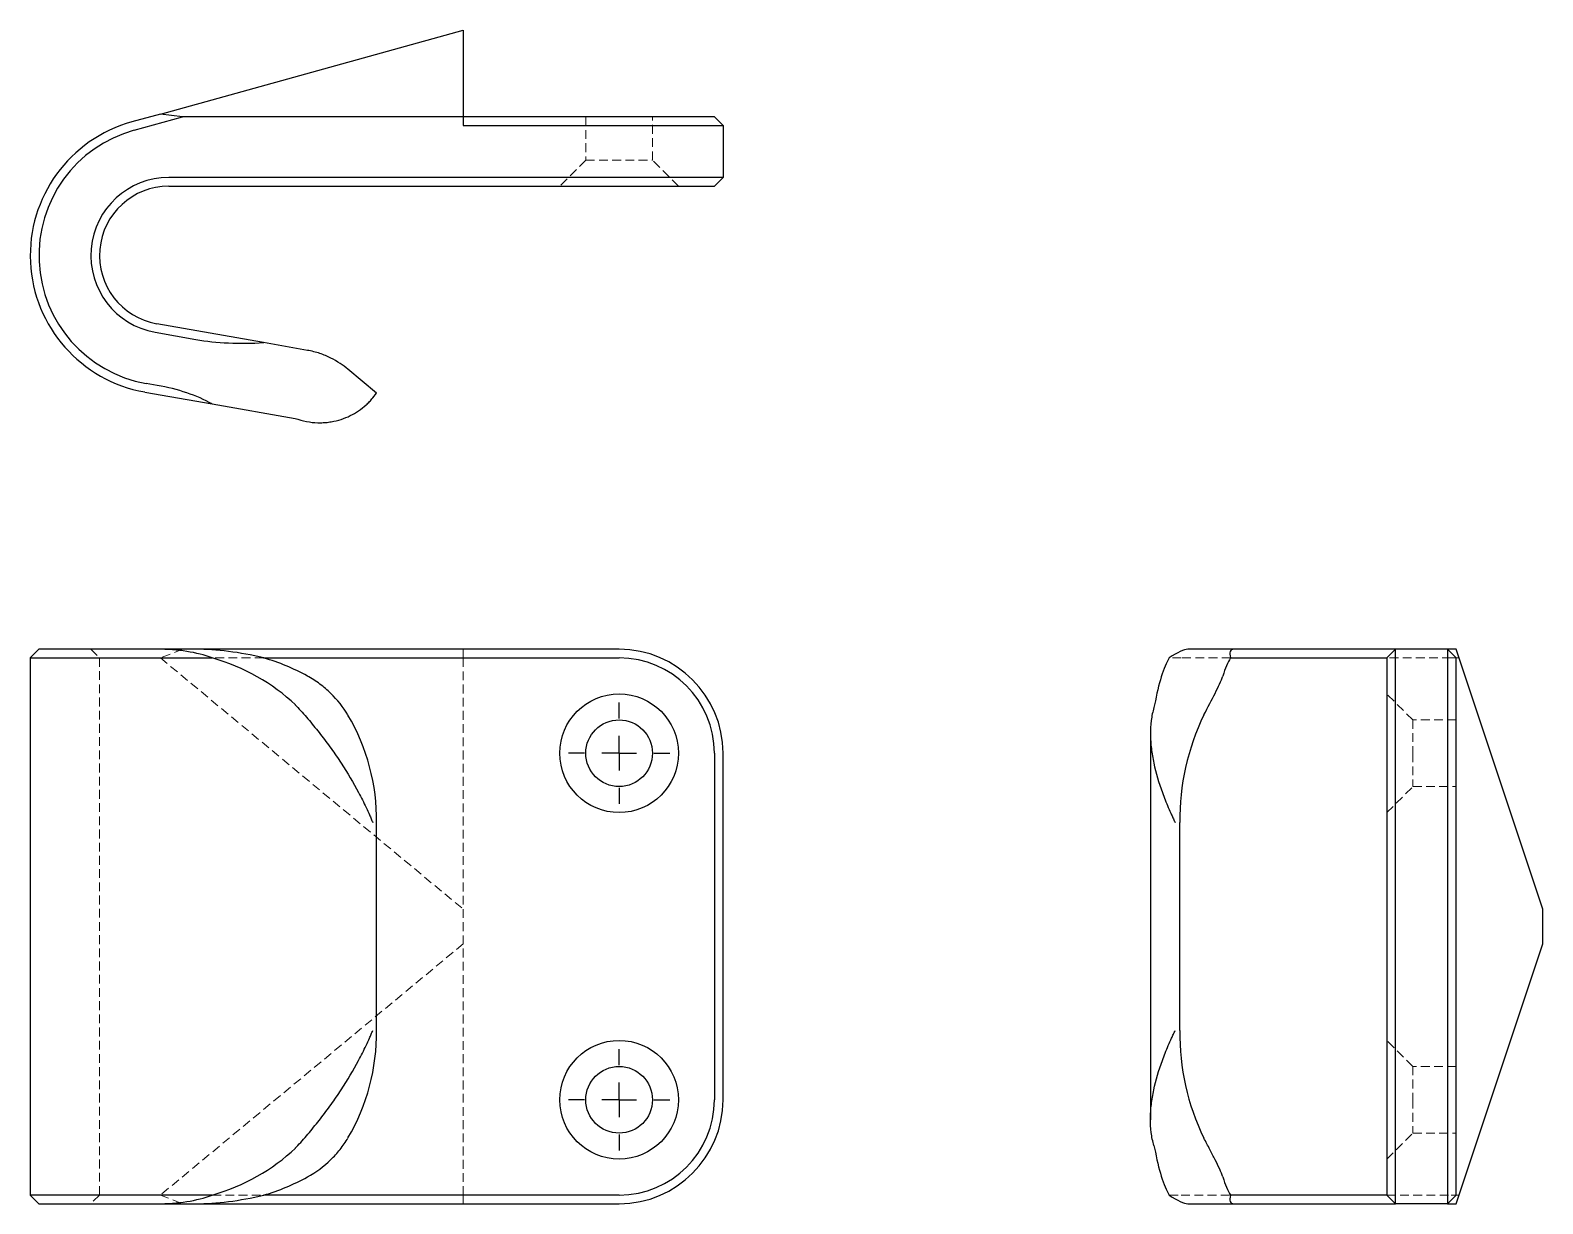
# Model space of a CAD drawing. Header units: millimetres. Extents: x 33 to 251, y 17 to 186.
import ezdxf

# ---------------------------------------------------------------- set-up
doc = ezdxf.new("R2010")
doc.units = ezdxf.units.MM
doc.linetypes.add('HIDDEN', pattern=[1.905, 1.27, -0.635])
doc.layers.add('10', color=7, linetype='Continuous')

# ---------------------------------------------------------------- blocks, each defined once
blk = doc.blocks.new('SW_CENTERMARKSYMBOL_0')
at = {"layer": '10', "color": 0}
for p, q in [((0, 5), (0, 7.3125)), ((0, 0), (0, 2.5)), ((-5, 0), (-7.3125, 0)), ((0, 0), (-2.5, 0)), ((0, 0), (0, -2.5)), ((0, 0), (2.5, 0)), ((5, 0), (7.3125, 0)), ((0, -5), (0, -7.3125))]:
    blk.add_line(p, q, dxfattribs=at)
blk = doc.blocks.new('SW_CENTERMARKSYMBOL_1')
at = {"layer": '10', "color": 0}
for p, q in [((0, 5), (0, 7.3125)), ((0, 0), (0, 2.5)), ((-5, 0), (-7.3125, 0)), ((0, 0), (-2.5, 0)), ((0, 0), (0, -2.5)), ((0, 0), (2.5, 0)), ((5, 0), (7.3125, 0)), ((0, -5), (0, -7.3125))]:
    blk.add_line(p, q, dxfattribs=at)

msp = doc.modelspace()

# ---------------------------------------------------------------- linework, layer by layer
at = {"color": 7, "linetype": 'Continuous', "lineweight": 25}
for p, q in [((51.79, 174.23), (95.5, 186.32)), ((95.5, 186.32), (95.5, 173.82)), ((51.79, 174.23), (47.67, 173.09)), ((48, 171.89), (54.98, 173.82)), ((54.98, 173.82), (51.79, 174.23)), ((95.5, 173.82), (54.98, 173.82)), ((95.5, 173.82), (95.5, 172.57)), ((118, 173.82), (95.5, 173.82)), ((95.5, 172.57), (118, 172.57)), ((131.75, 173.82), (118, 173.82)), ((118, 172.57), (133, 172.57)), ((131.75, 173.82), (133, 172.57)), ((133, 172.57), (133, 165.07)), ((118, 165.07), (53, 165.07)), ((53, 163.82), (118, 163.82)), ((133, 165.07), (118, 165.07)), ((118, 163.82), (131.75, 163.82)), ((133, 165.07), (131.75, 163.82)), ((51.05, 142.74), (56.89, 141.71)), ((66.69, 141.25), (51.26, 143.97)), ((73, 140.13), (66.69, 141.25)), ((83, 133.93), (78.86, 137.4)), ((49.53, 134.12), (59.27, 132.4)), ((51.32, 135.07), (49.74, 135.35)), ((82.44, 133.26), (83, 133.93)), ((59.27, 132.4), (71.26, 130.29)), ((34.25, 97), (33, 95.75)), ((49.74, 97), (34.25, 97)), ((51.32, 97), (49.74, 97)), ((56.89, 97), (51.32, 97)), ((118, 97), (56.89, 97)), ((206.71, 97), (200.07, 97)), ((207.74, 97), (206.71, 97)), ((230.07, 97), (207.74, 97)), ((230.07, 97), (228.82, 95.75)), ((237.57, 97), (230.07, 97)), ((230.07, 82), (230.07, 97)), ((237.57, 97), (237.57, 82)), ((238.82, 95.75), (237.57, 97)), ((238.82, 97), (237.57, 97)), ((251.32, 59.5), (238.82, 97)), ((33, 95.75), (33, 18.25)), ((33, 95.75), (49.53, 95.75)), ((49.53, 95.75), (59.27, 95.75)), ((66.69, 95.75), (118, 95.75)), ((206.25, 95.75), (208.97, 95.75)), ((208.97, 95.75), (228.82, 95.75)), ((228.82, 95.75), (228.82, 82)), ((238.82, 82), (238.82, 95.75)), ((194.68, 84.87), (194.68, 29.13)), ((131.75, 82), (131.75, 32)), ((133, 32), (133, 82)), ((228.82, 82), (228.82, 32)), ((230.07, 32), (230.07, 82)), ((237.57, 82), (237.57, 32)), ((238.82, 32), (238.82, 82)), ((83, 42), (83, 72)), ((198.93, 42), (198.93, 72)), ((251.32, 54.5), (251.32, 59.5)), ((238.82, 17), (251.32, 54.5)), ((228.82, 32), (228.82, 18.25)), ((230.07, 17), (230.07, 32)), ((237.57, 32), (237.57, 17)), ((238.82, 18.25), (238.82, 32)), ((33, 18.25), (34.25, 17)), ((49.53, 18.25), (33, 18.25)), ((59.27, 18.25), (49.53, 18.25)), ((118, 18.25), (66.69, 18.25)), ((208.97, 18.25), (206.25, 18.25)), ((228.82, 18.25), (208.97, 18.25)), ((230.07, 17), (228.82, 18.25)), ((238.82, 18.25), (237.57, 17)), ((34.25, 17), (49.74, 17)), ((49.74, 17), (51.32, 17)), ((51.32, 17), (56.89, 17)), ((56.89, 17), (118, 17)), ((200.07, 17), (206.71, 17)), ((206.71, 17), (207.74, 17)), ((207.74, 17), (230.07, 17)), ((237.57, 17), (230.07, 17)), ((237.57, 17), (238.82, 17))]:
    msp.add_line(p, q, dxfattribs=at)
at = {"color": 7, "linetype": 'HIDDEN', "lineweight": 18}
for p, q in [((113.19, 173.82), (113.19, 167.57)), ((122.81, 167.57), (122.81, 173.82)), ((113.19, 167.57), (109.44, 163.82)), ((113.19, 167.57), (122.81, 167.57)), ((126.56, 163.82), (122.81, 167.57)), ((41.75, 97), (43, 95.75)), ((54.98, 97), (51.79, 95.75)), ((95.5, 97), (95.5, 95.75)), ((43, 95.75), (43, 18.25)), ((51.79, 95.75), (95.5, 59.5)), ((66.69, 95.75), (59.27, 95.75)), ((95.5, 18.25), (95.5, 95.75)), ((199.12, 95.75), (197.4, 95.75)), ((206.25, 95.75), (199.12, 95.75)), ((238.09, 95.75), (228.82, 95.75)), ((239.23, 95.75), (238.09, 95.75)), ((232.57, 86.81), (228.82, 90.56)), ((232.57, 86.81), (232.57, 82)), ((238.82, 86.81), (232.57, 86.81)), ((232.57, 82), (232.57, 77.19)), ((228.82, 73.44), (232.57, 77.19)), ((232.57, 77.19), (238.82, 77.19)), ((95.5, 54.5), (51.79, 18.25)), ((232.57, 36.81), (228.82, 40.56)), ((232.57, 36.81), (232.57, 32)), ((238.82, 36.81), (232.57, 36.81)), ((232.57, 32), (232.57, 27.19)), ((228.82, 23.44), (232.57, 27.19)), ((232.57, 27.19), (238.82, 27.19)), ((43, 18.25), (41.75, 17)), ((51.79, 18.25), (54.98, 17)), ((59.27, 18.25), (66.69, 18.25)), ((95.5, 17), (95.5, 18.25)), ((197.4, 18.25), (199.12, 18.25)), ((199.12, 18.25), (206.25, 18.25)), ((228.82, 18.25), (238.09, 18.25)), ((238.09, 18.25), (239.23, 18.25))]:
    msp.add_line(p, q, dxfattribs=at)
at = {"color": 7, "linetype": 'Continuous', "lineweight": 25}
for centre, radius in [((118, 82), 8.56), ((118, 82), 4.81), ((118, 32), 8.56), ((118, 32), 4.81)]:
    msp.add_circle(centre, radius, dxfattribs=at)
for centre, radius, start, end in [((53, 153.82), 20, 105.4542, 260), ((53, 153.82), 18.75, 105.4542, 260), ((53, 153.82), 11.25, 90, 260), ((53, 153.82), 10, 90, 260), ((118, 82), 15, 0, 90), ((118, 82), 13.75, 0, 90), ((52.95, 72.3), 30.05, 359.4263, 30.421), ((233.45, 72.43), 34.52, 154.0785, 180.7094), ((52.85, 41.73), 30.15, 329.6305, 0.5222), ((233.61, 41.61), 34.69, 179.3553, 205.8569), ((118, 32), 13.75, 270, 0), ((118, 32), 15, 270, 0)]:
    msp.add_arc(centre, radius, start, end, dxfattribs=at)
for centre, major_axis, ratio, start_param, end_param in [((75.45, 163.82), (33.22, 12.09), 0.57735, 3.926991, 4.244551), ((32.77, 112.96), (33.22, 12.09), 0.57735, 0.467838, 0.785398), ((32.77, 72), (32.6, 18.97), 0.499668, 0.392071, 0.709632), ((75.45, 72), (32.6, -18.97), 0.499668, 2.114401, 2.431961), ((177.96, 72), (22.5, 24.87), 0.111377, 0.10043, 0.41799), ((228.82, 72), (-22.5, 24.87), 0.111377, 6.182756, 6.500316), ((50.4, 72), (28.43, 0), 0.879385, 0.746535, 1.253236), ((57.82, 72), (28.43, 0), 0.879385, 1.007417, 1.253236), ((198.97, 72), (0, 25), 0.200512, 0.31756, 0.824261), ((207.81, 72), (0, 25), 0.200512, 0.31756, 0.563379), ((50.4, 42), (28.43, 0), 0.879385, 5.029949, 5.53665), ((198.97, 42), (0, 25), 0.200512, 2.317332, 2.824032), ((57.82, 42), (28.43, 0), 0.879385, 5.029949, 5.275768), ((207.81, 42), (0, 25), 0.200512, 2.578214, 2.824032), ((32.77, 42), (32.6, -18.97), 0.499668, 5.573554, 5.891114), ((75.45, 42), (32.6, 18.97), 0.499668, 3.851224, 4.168785), ((177.96, 42), (-22.5, 24.87), 0.111377, 2.723603, 3.041163), ((228.82, 42), (22.5, 24.87), 0.111377, 2.924462, 3.242022)]:
    msp.add_ellipse(centre, major_axis=major_axis, ratio=ratio, start_param=start_param, end_param=end_param, dxfattribs=at)
for points, knots in [([(78.86, 137.4), (78.17, 137.98), (77.35, 138.54), (75.9, 139.26), (75.37, 139.49), (74.23, 139.87), (73.63, 140.02), (73, 140.13)], [0, 0, 0, 0, 0.5, 0.5, 0.75, 0.75, 1, 1, 1, 1]), ([(71.62, 130.2), (72.18, 130.01), (72.74, 129.88), (73.83, 129.71), (74.37, 129.68), (75.16, 129.69), (75.42, 129.7), (75.93, 129.75), (76.18, 129.78), (76.93, 129.91), (77.41, 130.03), (78.79, 130.47), (79.63, 130.89), (80.78, 131.67), (81.14, 131.96), (81.65, 132.42), (81.82, 132.58), (82.06, 132.83), (82.13, 132.91), (82.29, 133.08), (82.36, 133.17), (82.44, 133.26)], [0, 0, 0, 0, 0.125, 0.125, 0.25, 0.25, 0.3125, 0.3125, 0.375, 0.375, 0.5, 0.5, 0.75, 0.75, 0.875, 0.875, 0.9375, 0.9375, 0.96875, 0.96875, 1, 1, 1, 1]), ([(78.86, 87.52), (78.17, 88.66), (77.35, 89.7), (75.9, 91.11), (75.37, 91.56), (74.23, 92.4), (73.63, 92.78), (73, 93.14)], [0, 0, 0, 0, 0.5, 0.5, 0.75, 0.75, 1, 1, 1, 1]), ([(202.4, 87.52), (202.98, 88.66), (203.54, 89.7), (204.26, 91.11), (204.49, 91.56), (204.87, 92.4), (205.02, 92.78), (205.13, 93.14)], [0, 0, 0, 0, 0.5, 0.5, 0.75, 0.75, 1, 1, 1, 1]), ([(71.62, 88.61), (72.18, 87.99), (72.74, 87.35), (73.83, 86.06), (74.37, 85.4), (75.16, 84.39), (75.42, 84.05), (75.93, 83.36), (76.18, 83.02), (76.93, 81.98), (77.41, 81.28), (78.79, 79.18), (79.63, 77.77), (80.78, 75.62), (81.14, 74.9), (81.65, 73.81), (81.82, 73.45), (82.06, 72.91), (82.13, 72.73), (82.29, 72.36), (82.36, 72.18), (82.44, 72)], [0, 0, 0, 0, 0.125, 0.125, 0.25, 0.25, 0.3125, 0.3125, 0.375, 0.375, 0.5, 0.5, 0.75, 0.75, 0.875, 0.875, 0.9375, 0.9375, 0.96875, 0.96875, 1, 1, 1, 1]), ([(195.2, 88.61), (195.01, 87.99), (194.88, 87.35), (194.71, 86.06), (194.68, 85.4), (194.69, 84.39), (194.7, 84.05), (194.75, 83.36), (194.78, 83.02), (194.91, 81.98), (195.03, 81.28), (195.47, 79.18), (195.89, 77.77), (196.67, 75.62), (196.96, 74.9), (197.42, 73.81), (197.58, 73.45), (197.83, 72.91), (197.91, 72.73), (198.08, 72.36), (198.17, 72.18), (198.26, 72)], [0, 0, 0, 0, 0.125, 0.125, 0.25, 0.25, 0.3125, 0.3125, 0.375, 0.375, 0.5, 0.5, 0.75, 0.75, 0.875, 0.875, 0.9375, 0.9375, 0.96875, 0.96875, 1, 1, 1, 1]), ([(71.62, 25.39), (72.18, 26.01), (72.74, 26.65), (73.83, 27.94), (74.37, 28.6), (75.16, 29.61), (75.42, 29.95), (75.93, 30.64), (76.18, 30.98), (76.93, 32.02), (77.41, 32.72), (78.79, 34.82), (79.63, 36.23), (80.78, 38.38), (81.14, 39.1), (81.65, 40.19), (81.82, 40.55), (82.06, 41.09), (82.13, 41.27), (82.29, 41.64), (82.36, 41.82), (82.44, 42)], [0, 0, 0, 0, 0.125, 0.125, 0.25, 0.25, 0.3125, 0.3125, 0.375, 0.375, 0.5, 0.5, 0.75, 0.75, 0.875, 0.875, 0.9375, 0.9375, 0.96875, 0.96875, 1, 1, 1, 1]), ([(195.2, 25.39), (195.01, 26.01), (194.88, 26.65), (194.71, 27.94), (194.68, 28.6), (194.69, 29.61), (194.7, 29.95), (194.75, 30.64), (194.78, 30.98), (194.91, 32.02), (195.03, 32.72), (195.47, 34.82), (195.89, 36.23), (196.67, 38.38), (196.96, 39.1), (197.42, 40.19), (197.58, 40.55), (197.83, 41.09), (197.91, 41.27), (198.08, 41.64), (198.17, 41.82), (198.26, 42)], [0, 0, 0, 0, 0.125, 0.125, 0.25, 0.25, 0.3125, 0.3125, 0.375, 0.375, 0.5, 0.5, 0.75, 0.75, 0.875, 0.875, 0.9375, 0.9375, 0.96875, 0.96875, 1, 1, 1, 1]), ([(73, 20.86), (74.26, 21.56), (75.38, 22.39), (76.6, 23.57), (76.84, 23.82), (77.3, 24.32), (77.51, 24.58), (78.14, 25.36), (78.52, 25.91), (78.86, 26.48)], [0, 0, 0, 0, 0.5, 0.5, 0.625, 0.625, 0.75, 0.75, 1, 1, 1, 1]), ([(205.13, 20.86), (204.91, 21.56), (204.52, 22.39), (203.91, 23.57), (203.79, 23.82), (203.52, 24.32), (203.39, 24.58), (202.98, 25.36), (202.69, 25.91), (202.4, 26.48)], [0, 0, 0, 0, 0.5, 0.5, 0.625, 0.625, 0.75, 0.75, 1, 1, 1, 1])]:
    msp.add_open_spline(points, degree=3, knots=knots, dxfattribs=at)
for points in [[(71.26, 130.29), (71.39, 130.26), (71.51, 130.23), (71.62, 130.2)], [(71.26, 88.98), (71.39, 88.86), (71.51, 88.74), (71.62, 88.61)], [(195.29, 88.98), (195.26, 88.86), (195.23, 88.74), (195.2, 88.61)], [(71.62, 25.39), (71.51, 25.26), (71.39, 25.14), (71.26, 25.02)], [(195.2, 25.39), (195.23, 25.26), (195.26, 25.14), (195.29, 25.02)]]:
    msp.add_open_spline(points, degree=3, dxfattribs=at)

# ---------------------------------------------------------------- block references
at = {"layer": '10'}
for name, p in [('SW_CENTERMARKSYMBOL_0', (118, 82)), ('SW_CENTERMARKSYMBOL_1', (118, 32))]:
    msp.add_blockref(name, p, dxfattribs=at)

doc.saveas('drawing.dxf')
